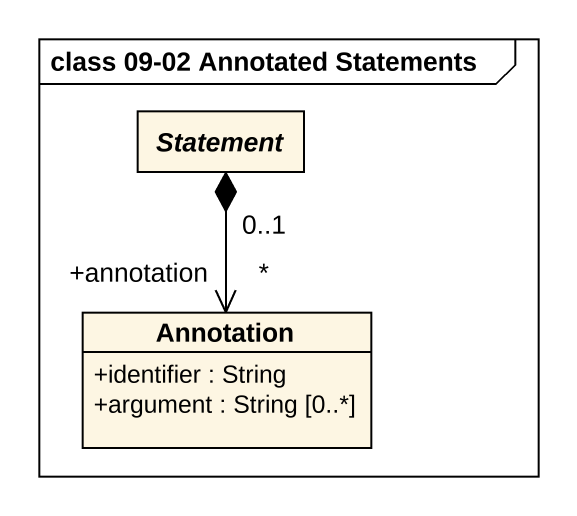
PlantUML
@startuml
mainframe class 09-02 Annotated Statements
hide circle
hide empty members
skinparam classAttributeIconSize 0
abstract class Statement
class "Annotation" as Annotation_ {
  +identifier : String
  +argument : String [0..*]
}
Statement "0..1" *--> "*\n+annotation" Annotation_
@enduml
